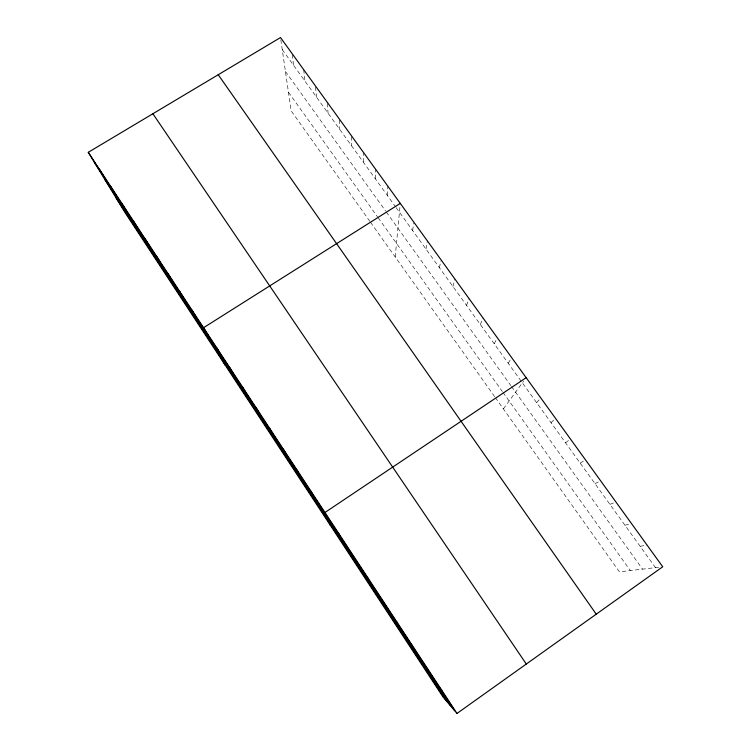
<?xml version="1.0" encoding="UTF-8"?>
<svg xmlns="http://www.w3.org/2000/svg" width="751" height="751" viewBox="0 0 751 751"><rect width="100%" height="100%" fill="white"/><g stroke="black" fill="none" stroke-linecap="round" stroke-linejoin="round"><path stroke-width="0.56" stroke-dasharray="3.75 2.82" d="M363.334 162.132L363.353 153.354M375.275 178.71L375.566 169.172M387.319 195.42L387.873 186.22M395.204 256.964L400.18 204.507M412.637 230.566L413.641 223.15M425.948 249.032L427.403 240.94M439.363 267.656L440.884 261.057M452.9 286.441L454.993 279.147M466.559 305.394L468.971 298.504M480.33 324.507L483.081 318.039M494.224 343.789L497.312 337.743M508.239 363.249L511.666 357.626M503.386 408.882L523.635 381.142M536.646 402.667L540.776 397.936M551.037 422.644L555.533 418.363M565.559 442.799L570.431 438.988M580.213 463.142L585.451 459.79M594.999 483.653L600.622 480.8M609.915 504.362L615.933 501.997M624.973 525.259L631.384 523.391M640.162 546.343L646.977 544.982M658.599 567.268L619.434 571.849L495.566 397.889M282.263 49.613L395.401 206.647M396.077 207.576L655.501 567.634M285.436 71.448L385.62 211.078M386.305 212.026L510.84 385.61M511.515 386.549L642.527 569.145M288.45 92.204L377.518 216.842M378.175 217.752L502.335 391.496M503.02 392.444L630.314 570.572M369.849 221.357L291.163 110.848L280.667 38.648M370.515 222.287L494.909 396.979M292.205 54.626L293.585 65.318M303.714 69.683L304.981 81.146M315.561 87.05L316.471 97.095M327.361 103.403L328.056 113.166M339.274 120.01L339.724 129.36M351.261 136.616L351.477 145.685"/><path stroke-width="1.13" d="M367.596 578.167L367.718 577.575M457.002 713.45L662.72 566.78L280.508 37.55L88.28 152.312L124.75 212.12L443.006 696.937L457.002 713.45L88.28 152.312M526.16 377.687L324.948 512.492L330.309 525.259M400.283 203.399L203.54 327.727L225.441 365.502M381.771 599.739L382.25 599.683M396.077 621.518L396.913 622.006M410.515 643.494L411.717 644.536M425.094 665.677L426.671 667.282M439.804 688.076L441.757 690.253M218.231 74.734L596.238 614.187M152.885 113.748L526.31 664.044M94.297 162.188L454.655 710.681M105.178 180.024L450.459 705.724M115.494 196.94L446.516 701.068M99.385 169.228L105.187 178.766M110.585 186.267L116.161 195.467M121.878 203.455L127.229 212.308M133.265 220.775L138.381 229.28M144.736 238.236L149.618 246.384M156.311 255.847L160.939 263.629M167.971 273.599L172.364 281.005M179.733 291.491L183.873 298.532M191.589 309.534L195.476 316.19M216.551 347.525L219.893 353.364M229.665 367.492L232.735 372.89M242.911 387.638L245.68 392.604M256.269 407.981L258.748 412.487M269.759 428.502L271.928 432.548M283.362 449.211L285.22 452.787M297.096 470.107L298.645 473.214M310.961 491.201L312.181 493.82M339.076 533.989L339.63 535.613M353.327 555.684L353.552 556.791"/></g></svg>
